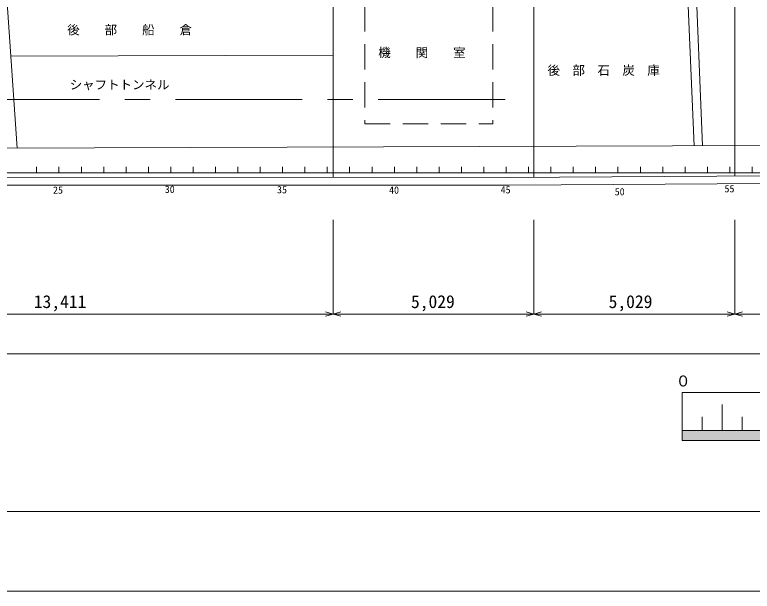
# Model space of a CAD drawing. Units: millimetres, scale not verified. Extents: x -51050 to 51050, y -29700 to 29700.
# Drawn here: x -26543 to -8072, y -29700 to -15255 of the extents above; entities that cross this region are included whole.
import ezdxf
from ezdxf.enums import TextEntityAlignment as Align

# ---------------------------------------------------------------- set-up
doc = ezdxf.new("R2010")
doc.units = ezdxf.units.MM
doc.header["$LTSCALE"] = 100
doc.linetypes.add('USER1', pattern=[50.8, 31.75, -6.35, 6.35, -6.35])
doc.linetypes.add('USER2', pattern=[9.525, 6.35, -3.175])
for name, color, linetype, lineweight in [('0-2_sunpou', 7, 'Continuous', 18), ('0-3_keijou', 7, 'Continuous', 18), ('0-4_frame', 7, 'Continuous', 18), ('0-6_center', 7, 'USER1', 18)]:
    doc.layers.add(name, color=color, linetype=linetype, lineweight=lineweight)
doc.layers.add('0-5_text', color=7, linetype='Continuous')
doc.styles.add('ＭＳ ゴシック', font='')
doc.styles.get('ＭＳ ゴシック').set_extended_font_data('MS Gothic')

msp = doc.modelspace()

# ---------------------------------------------------------------- linework, layer by layer
at = {"layer": '0-2_sunpou'}
for p, q in [((-25995.1, -19067.1), (-25995.1, -19212.1)), ((-25435.1, -19067.1), (-25435.1, -19212.1)), ((-24875.1, -19067.1), (-24875.1, -19212.1)), ((-24315.1, -19067.1), (-24315.1, -19212.1)), ((-23755.1, -19067.1), (-23755.1, -19212.1)), ((-23195.1, -19067.1), (-23195.1, -19212.1)), ((-22635.1, -19067.1), (-22635.1, -19212.1)), ((-22075.1, -19067.1), (-22075.1, -19212.1)), ((-21515.1, -19067.1), (-21515.1, -19212.1)), ((-20955.1, -19067.1), (-20955.1, -19212.1)), ((-20395.1, -19067.1), (-20395.1, -19212.1)), ((-19835.1, -19067.1), (-19835.1, -19212.1)), ((-19275.1, -19067.1), (-19275.1, -19212.1)), ((-18715.1, -19067.1), (-18715.1, -19212.1)), ((-18155.1, -19067.1), (-18155.1, -19212.1)), ((-17595.1, -19067.1), (-17595.1, -19212.1)), ((-17035.1, -19067.1), (-17035.1, -19212.1)), ((-16475.1, -19067.1), (-16475.1, -19212.1)), ((-15915.1, -19067.1), (-15915.1, -19212.1)), ((-15355.1, -19067.1), (-15355.1, -19212.1)), ((-14795.1, -19067.1), (-14795.1, -19212.1)), ((-14235.1, -19067.1), (-14235.1, -19212.1)), ((-13675.1, -19067.1), (-13675.1, -19212.1)), ((-13115.1, -19067.1), (-13115.1, -19212.1)), ((-12555.1, -19067.1), (-12555.1, -19212.1)), ((-11995.1, -19067.1), (-11995.1, -19212.1)), ((-11435.1, -19067.1), (-11435.1, -19212.1)), ((-10875.1, -19067.1), (-10875.1, -19212.1)), ((-10315.1, -19067.1), (-10315.1, -19212.1)), ((-9755.1, -19067.1), (-9755.1, -19212.1)), ((-9195.1, -19067.1), (-9195.1, -19212.1)), ((-8635.1, -19067.1), (-8635.1, -19212.1)), ((-8075.1, -19067.1), (-8075.1, -19212.1)), ((-43083.9, -19212.1), (29321, -19212.1)), ((-18568.8, -20395.8), (-18568.8, -22754.1)), ((-13539.8, -20395.8), (-13539.8, -22754.1)), ((-8510.8, -20395.8), (-8510.8, -22754.1)), ((-18568.8, -22754.1), (-18762, -22702.4)), ((-18568.8, -22754.1), (-18375.6, -22702.4)), ((-13539.8, -22754.1), (-13733, -22702.4)), ((-13539.8, -22754.1), (-13346.6, -22702.4)), ((-8510.8, -22754.1), (-8704, -22702.4)), ((-8510.8, -22754.1), (-8317.6, -22702.4)), ((28606.9, -22754.1), (-39727.1, -22754.1)), ((-18568.8, -22754.1), (-18762, -22805.9)), ((-18568.8, -22754.1), (-18375.6, -22805.9)), ((-13539.8, -22754.1), (-13733, -22805.9)), ((-13539.8, -22754.1), (-13346.6, -22805.9)), ((-8510.8, -22754.1), (-8704, -22805.9)), ((-8510.8, -22754.1), (-8317.6, -22805.9)), ((33018.9, -23754.1), (-42025.1, -23754.1)), ((-8827.2, -25673.7), (-8827.2, -25023.7)), ((-9327.2, -25673.7), (-9327.2, -25333.7)), ((-8327.2, -25673.7), (-8327.2, -25333.7)), ((-9827.2, -25673.7), (10172.8, -25673.7)), ((-9827.2, -25673.7), (10172.8, -25673.7)), ((-9827.2, -25673.7), (10172.8, -25673.7)), ((-9827.2, -25673.7), (10172.8, -25673.7)), ((10172.8, -25923.7), (-9827.2, -25923.7)), ((10172.8, -25923.7), (-9827.2, -25923.7)), ((10172.8, -25923.7), (-9827.2, -25923.7))]:
    msp.add_line(p, q, dxfattribs=at)
msp.add_lwpolyline([(-9827.2, -24723.7), (10172.8, -24723.7), (10172.8, -25923.7), (-9827.2, -25923.7)], close=True, dxfattribs=at)
msp.add_solid([(-9827.2, -25673.7), (10172.8, -25673.7), (-9827.2, -25923.7), (10172.8, -25923.7)], dxfattribs=at)
at = {"layer": '0-3_keijou'}
for p, q in [((-18568.8, -19331.3), (-18568.8, -11664)), ((-13539.8, -19331.3), (-13539.8, -12269.3)), ((-9690.7, -14741.7), (-9524.9, -18540.8)), ((-9475.9, -14743.1), (-9317.9, -18540.1)), ((-8510.8, -19293.7), (-8510.8, -14749.3)), ((-26739.6, -14835.6), (-26479.8, -18595.5)), ((-18568.8, -16270.6), (-26638.9, -16292.4)), ((23145, -18429.9), (-31890.9, -18616.7)), ((-14206.8, -19336.1), (16218.4, -19109.3)), ((-39230.8, -19308.3), (-14206.8, -19336.1)), ((-14159, -19528.5), (16355.6, -19323.7)), ((-39657, -19528.5), (-14159.8, -19528.5))]:
    msp.add_line(p, q, dxfattribs=at)
at = {"layer": '0-3_keijou', "linetype": 'USER2'}
msp.add_line((-14573.3, -14087), (-14573.3, -17990.2), dxfattribs=at)
msp.add_lwpolyline([(-17778.3, -14087), (-17778.3, -17990.2), (-14573.3, -17990.2)], dxfattribs=at)
at = {"layer": '0-3_keijou'}
msp.add_arc((-14159.8, -19408.5), 120, 270, 270.38454, dxfattribs=at)
at = {"layer": '0-4_frame'}
for points in [[(-51050.2, -29700), (51049.8, -29700), (51049.8, 29700), (-51050.2, 29700)], [(-49050.2, -27700), (49049.8, -27700), (49049.8, 27700), (-49050.2, 27700)]]:
    msp.add_lwpolyline(points, close=True, dxfattribs=at)
at = {"layer": '0-6_center'}
msp.add_line((-14264.2, -17380.1), (-32751.7, -17380.1), dxfattribs=at)

# ---------------------------------------------------------------- texts
at = {"layer": '0-2_sunpou', "style": 'ＭＳ ゴシック'}
for s, height, p in [('25', 183.3, (-25584.3, -19794.4)), ('30', 183.3, (-22786.2, -19775.3)), ('35', 183.3, (-19974.2, -19784.8)), ('40', 183.3, (-17168.7, -19794.5)), ('45', 183.3, (-14373.8, -19787.2)), ('55', 183.3, (-8767.3, -19759.1)), ('50', 183.3, (-11517.4, -19835.2)), ('13,411', 322.6, (-26066.3, -22701.1)), ('5,029', 322.6, (-16619.4, -22701.1)), ('5,029', 322.6, (-11669.5, -22701.1)), ('０', 274.9, (-9990.5, -24651.4))]:
    msp.add_text(s, height=height, dxfattribs=at).set_placement(p, align=Align.BOTTOM_LEFT)
at = {"layer": '0-5_text', "style": 'ＭＳ ゴシック'}
for s, p in [('後\u3000\u3000部\u3000\u3000船\u3000\u3000倉', (-25229.2, -15816.9)), ('機\u3000\u3000関\u3000\u3000室', (-17439.2, -16387.1)), ('後\u3000部\u3000石\u3000炭\u3000庫', (-13200.1, -16830.7)), ('シャフトトンネル', (-25166.7, -17191.2))]:
    msp.add_text(s, height=229.1, dxfattribs=at).set_placement(p, align=Align.BOTTOM_LEFT)

doc.saveas('drawing.dxf')
